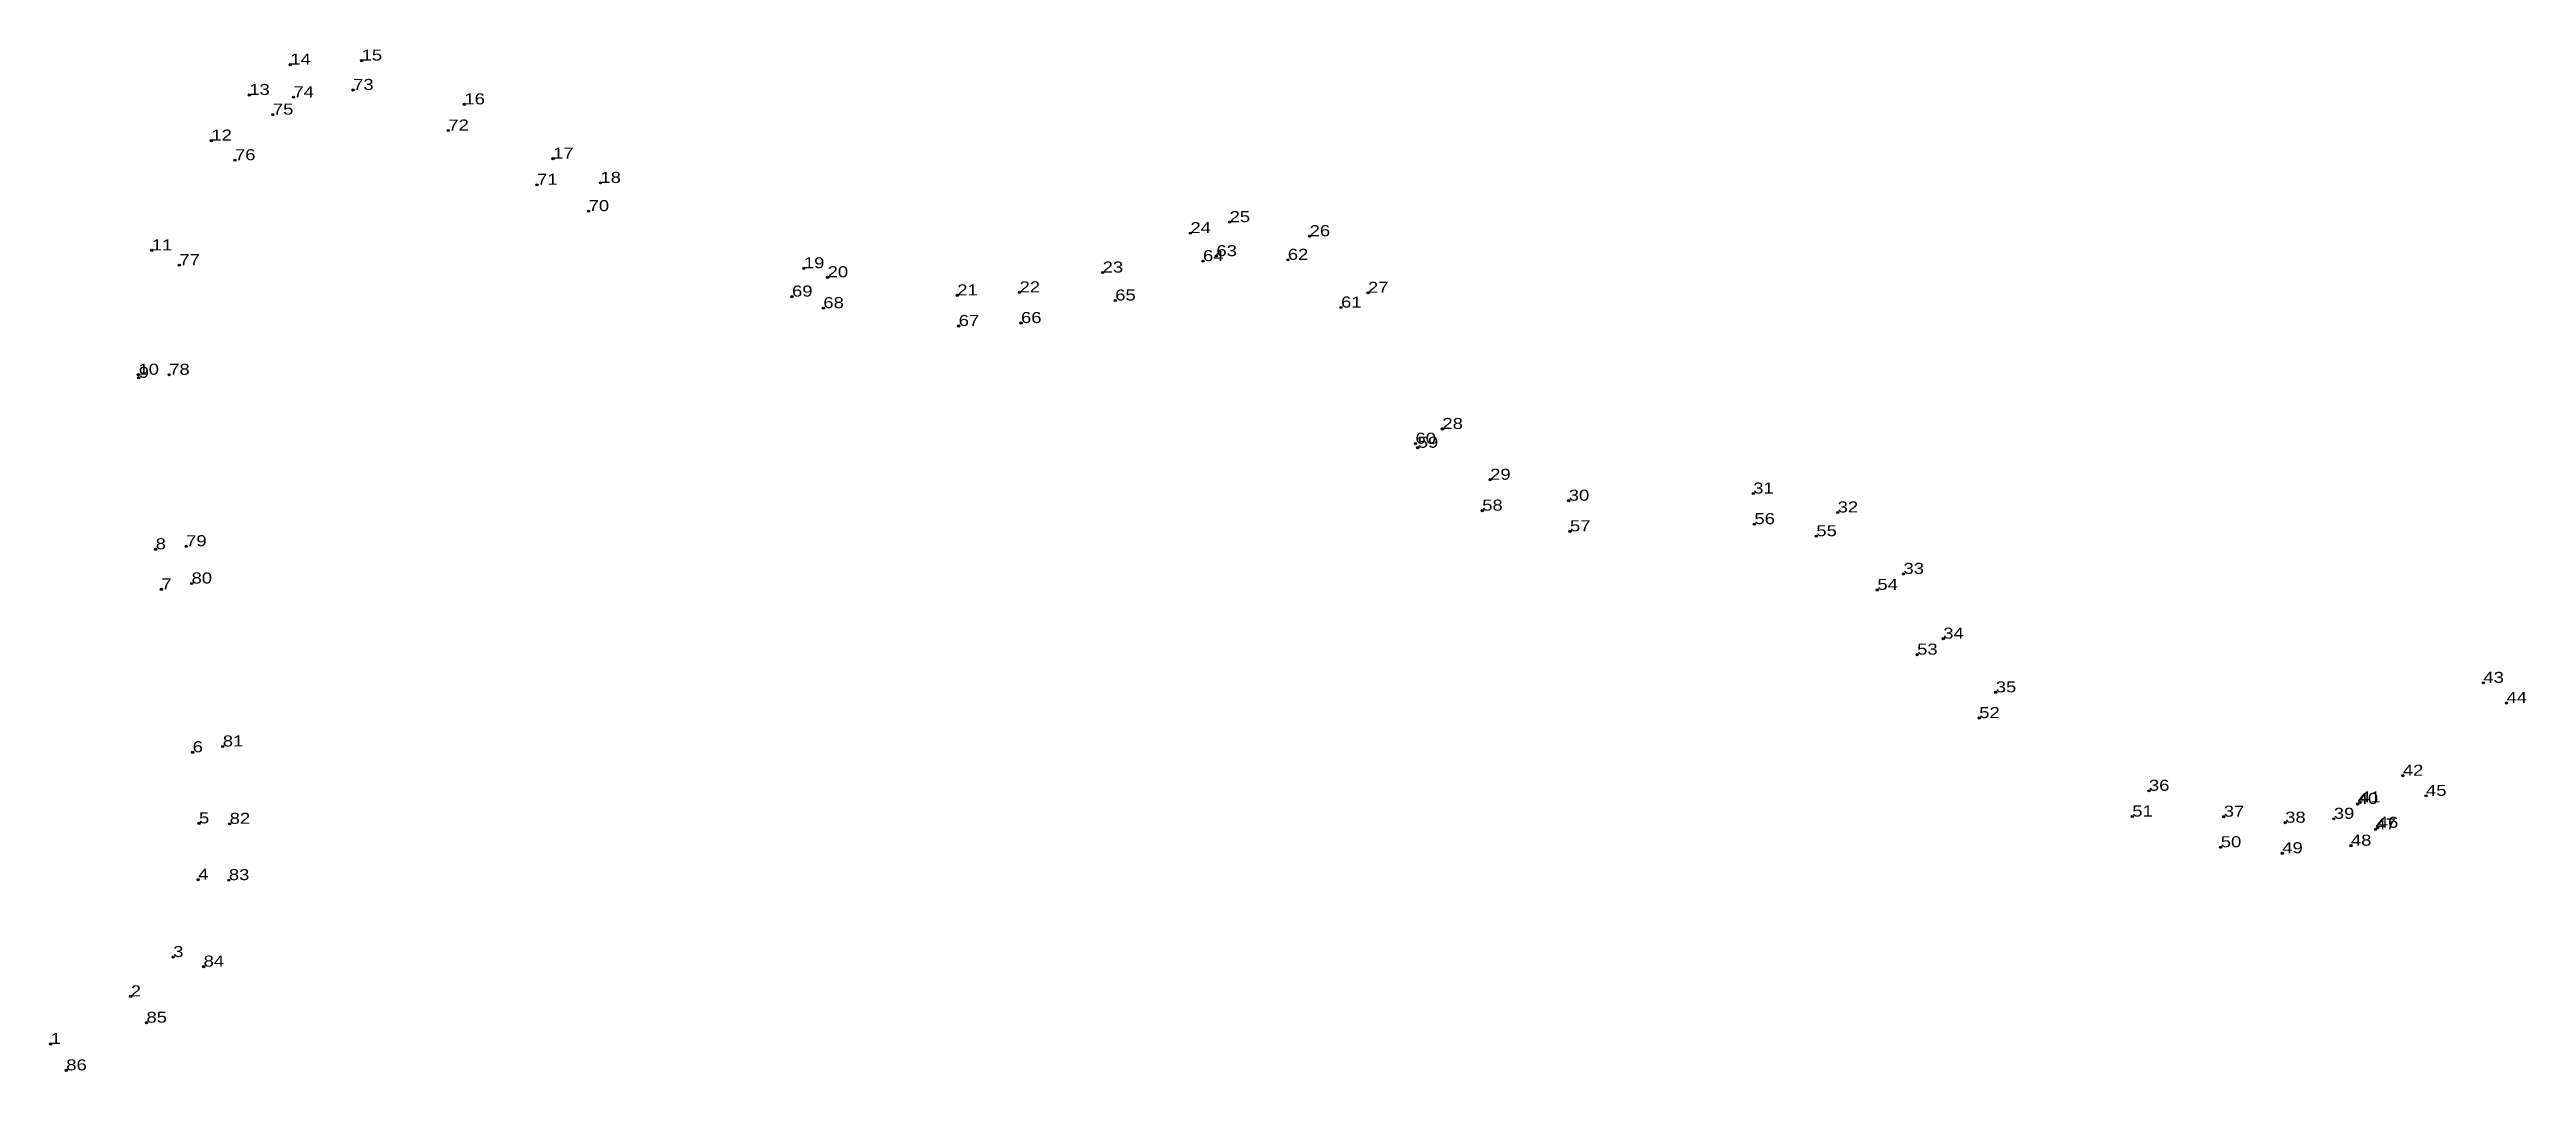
# Model space of a CAD drawing. Header units: metres. Extents: x 544015 to 545674, y 1852479 to 1852839.
# Drawn here: x 545269.8 to 545673.9, y 1852672 to 1852838.7 of the extents above.
import ezdxf

# ---------------------------------------------------------------- set-up
doc = ezdxf.new("R2010")
doc.units = ezdxf.units.M
doc.header["$LTSCALE"] = 0.72
doc.header["$PDMODE"] = 32
doc.header["$PDSIZE"] = 0.36
doc.layers.add('12', color=7, linetype='Continuous')
doc.layers.add('7', color=7, linetype='Continuous')

msp = doc.modelspace()

# ---------------------------------------------------------------- linework, layer by layer
at = {"layer": '7'}
for p in [(545309.12, 1852836.25), (545320.76, 1852836.92), (545302.43, 1852831.3), (545309.64, 1852830.94), (545319.37, 1852832.12), (545337.52, 1852829.77), (545306.28, 1852828.1), (545334.91, 1852825.5), (545296.25, 1852823.86), (545351.99, 1852820.92), (545300.1, 1852820.66), (545359.72, 1852816.96), (545349.38, 1852816.65), (545357.79, 1852812.35), (545462.34, 1852810.55), (545286.52, 1852805.94), (545455.96, 1852808.76), (545460.2, 1852805), (545475.4, 1852808.26), (545291.02, 1852803.53), (545392.9, 1852803.02), (545396.77, 1852801.56), (545441.64, 1852802.33), (545458.01, 1852804.19), (545471.84, 1852804.4), (545390.97, 1852798.41), (545417.92, 1852798.6), (545428.08, 1852799.09), (545443.69, 1852797.77), (545484.92, 1852799.02), (545396.08, 1852796.52), (545418.16, 1852793.61), (545428.32, 1852794.09), (545480.53, 1852796.62), (545284.35, 1852785.66), (545284.4, 1852785.16), (545289.37, 1852785.65), (545497.06, 1852776.8), (545492.67, 1852774.4), (545493.04, 1852773.74), (545504.85, 1852768.52), (545517.67, 1852765.1), (545547.77, 1852766.27), (545503.56, 1852763.48), (545547.96, 1852761.28), (545561.53, 1852763.18), (545287.16, 1852757.18), (545292.13, 1852757.67), (545517.87, 1852760.11), (545558.06, 1852759.31), (545572.28, 1852753.16), (545288.1, 1852750.64), (545293.02, 1852751.59), (545568.02, 1852750.55), (545578.76, 1852742.59), (545574.5, 1852739.98), (545587.33, 1852733.83), (545666.86, 1852735.38), (545670.64, 1852732.1), (545584.63, 1852729.63), (545293.2, 1852724.06), (545298.11, 1852725), (545653.73, 1852720.22), (545612.31, 1852717.77), (545646.74, 1852715.86), (545657.51, 1852716.94), (545294.23, 1852712.45), (545299.23, 1852712.38), (545609.6, 1852713.57), (545624.52, 1852713.54), (545634.54, 1852712.56), (545642.47, 1852713.2), (545646.36, 1852715.62), (545624.03, 1852708.56), (545645.26, 1852708.81), (545649.27, 1852711.47), (545649.65, 1852711.73), (545634.06, 1852707.58), (545294.1, 1852703.26), (545299.1, 1852703.19), (545290.02, 1852690.64), (545294.98, 1852689.08), (545283.1, 1852684.22), (545285.66, 1852679.93), (545270.03, 1852676.45), (545272.58, 1852672.15)]:
    msp.add_point(p, dxfattribs=at)

# ---------------------------------------------------------------- texts
at = {"layer": '12', "width": 1.25}
for s, p in [('14', (545309.12, 1852836.25)), ('15', (545320.76, 1852836.92)), ('73', (545319.37, 1852832.12)), ('13', (545302.43, 1852831.3)), ('75', (545306.28, 1852828.1)), ('74', (545309.64, 1852830.94)), ('16', (545337.52, 1852829.77)), ('12', (545296.25, 1852823.86)), ('72', (545334.91, 1852825.5)), ('76', (545300.1, 1852820.66)), ('17', (545351.99, 1852820.92)), ('71', (545349.38, 1852816.65)), ('18', (545359.72, 1852816.96)), ('70', (545357.79, 1852812.35)), ('24', (545455.96, 1852808.76)), ('25', (545462.34, 1852810.55)), ('26', (545475.4, 1852808.26)), ('11', (545286.52, 1852805.94)), ('77', (545291.02, 1852803.53)), ('64', (545458.01, 1852804.19)), ('63', (545460.2, 1852805)), ('62', (545471.84, 1852804.4)), ('19', (545392.9, 1852803.02)), ('20', (545396.77, 1852801.56)), ('22', (545428.08, 1852799.09)), ('23', (545441.64, 1852802.33)), ('69', (545390.97, 1852798.41)), ('68', (545396.08, 1852796.52)), ('21', (545417.92, 1852798.6)), ('65', (545443.69, 1852797.77)), ('61', (545480.53, 1852796.62)), ('27', (545484.92, 1852799.02)), ('67', (545418.16, 1852793.61)), ('66', (545428.32, 1852794.09)), ('9', (545284.4, 1852785.16)), ('10', (545284.35, 1852785.66)), ('78', (545289.37, 1852785.65)), ('28', (545497.06, 1852776.8)), ('60', (545492.67, 1852774.4)), ('59', (545493.04, 1852773.74)), ('29', (545504.85, 1852768.52)), ('58', (545503.56, 1852763.48)), ('30', (545517.67, 1852765.1)), ('31', (545547.77, 1852766.27)), ('32', (545561.53, 1852763.18)), ('57', (545517.87, 1852760.11)), ('56', (545547.96, 1852761.28)), ('55', (545558.06, 1852759.31)), ('8', (545287.16, 1852757.18)), ('79', (545292.13, 1852757.67)), ('7', (545288.1, 1852750.64)), ('80', (545293.02, 1852751.59)), ('33', (545572.28, 1852753.16)), ('54', (545568.02, 1852750.55)), ('34', (545578.76, 1852742.59)), ('53', (545574.5, 1852739.98)), ('43', (545666.86, 1852735.38)), ('35', (545587.33, 1852733.83)), ('44', (545670.64, 1852732.1)), ('52', (545584.63, 1852729.63)), ('6', (545293.2, 1852724.06)), ('81', (545298.11, 1852725)), ('42', (545653.73, 1852720.22)), ('36', (545612.31, 1852717.77)), ('40', (545646.36, 1852715.62)), ('41', (545646.74, 1852715.86)), ('45', (545657.51, 1852716.94)), ('5', (545294.23, 1852712.45)), ('82', (545299.23, 1852712.38)), ('51', (545609.6, 1852713.57)), ('37', (545624.52, 1852713.54)), ('38', (545634.54, 1852712.56)), ('39', (545642.47, 1852713.2)), ('47', (545649.27, 1852711.47)), ('46', (545649.65, 1852711.73)), ('50', (545624.03, 1852708.56)), ('49', (545634.06, 1852707.58)), ('48', (545645.26, 1852708.81)), ('4', (545294.1, 1852703.26)), ('83', (545299.1, 1852703.19)), ('3', (545290.02, 1852690.64)), ('84', (545294.98, 1852689.08)), ('2', (545283.1, 1852684.22)), ('85', (545285.66, 1852679.93)), ('1', (545270.03, 1852676.45)), ('86', (545272.58, 1852672.15))]:
    msp.add_text(s, height=1.8, dxfattribs=at).set_placement(p)

doc.saveas('drawing.dxf')
